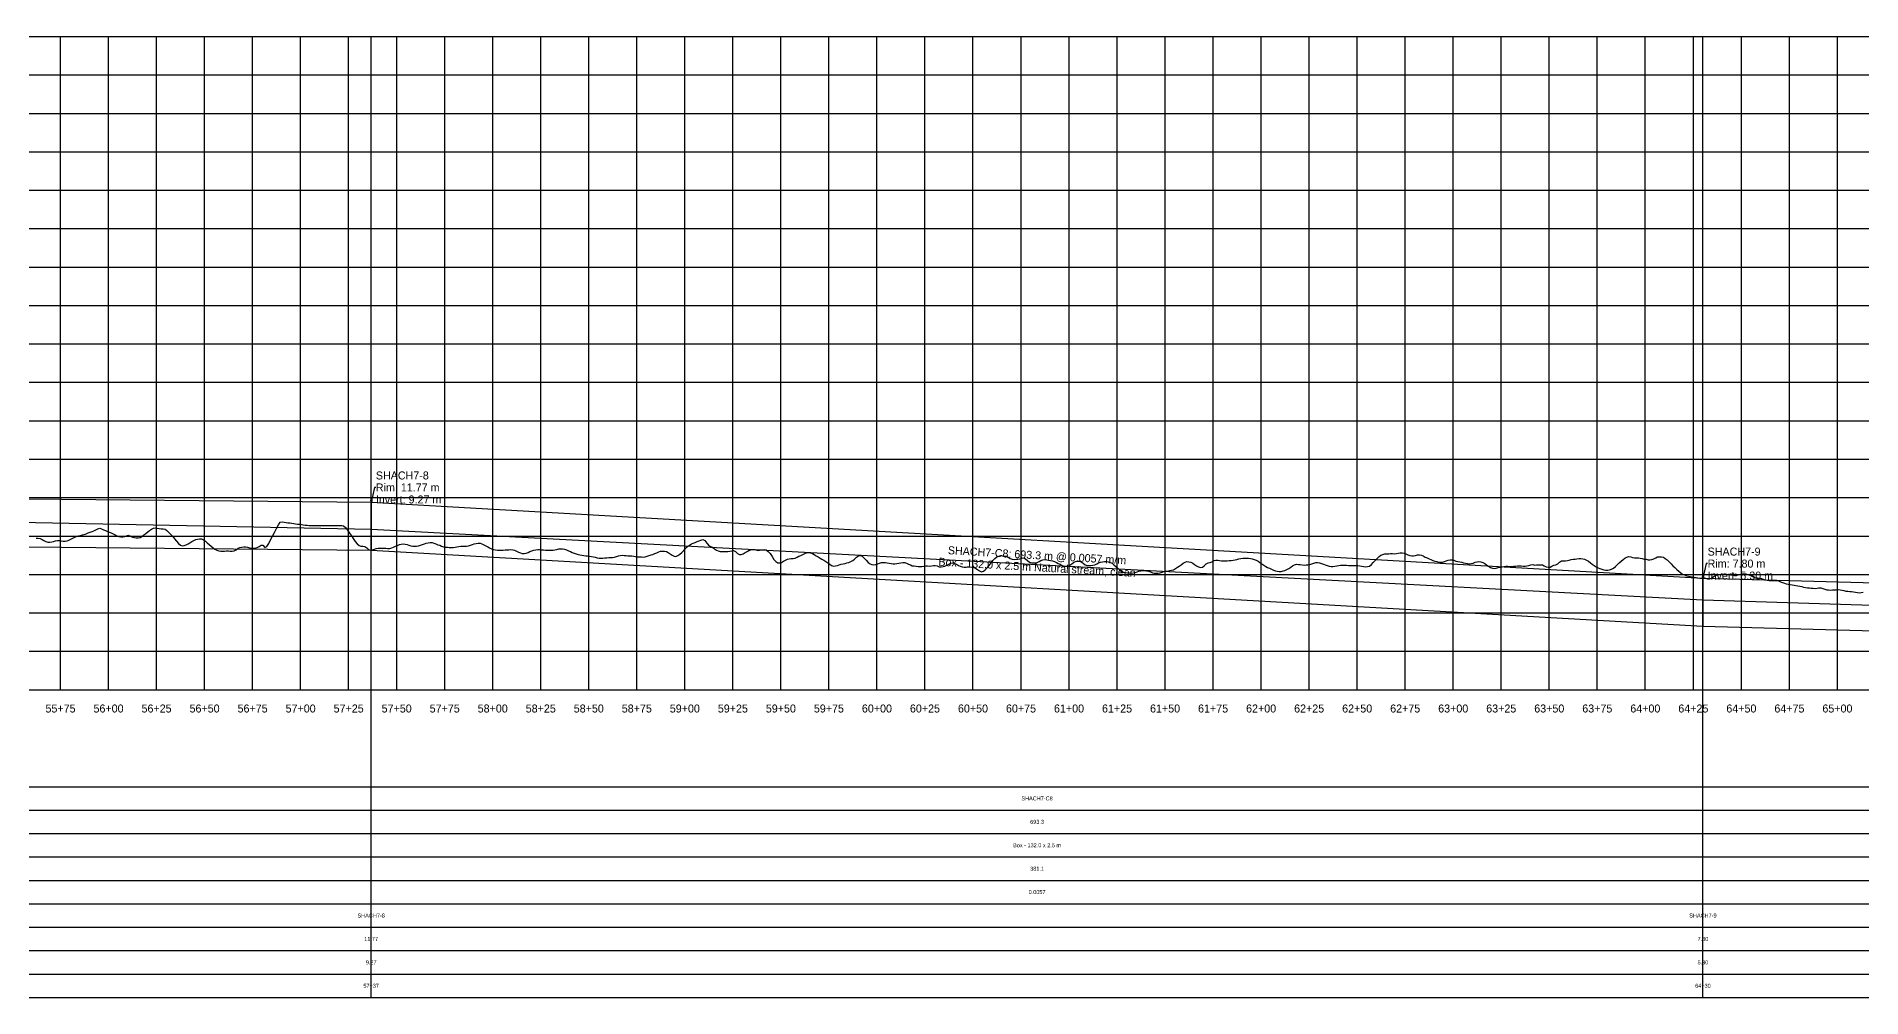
# Model space of a CAD drawing. Extents: x -64 to 7443, y -140 to 366.
# Drawn here: x 5563 to 6513, y -140 to 360 of the extents above; entities that cross this region are included whole.
import ezdxf
from ezdxf.enums import TextEntityAlignment as Align

# ---------------------------------------------------------------- set-up
doc = ezdxf.new("R2010")
doc.units = 0
for name, color, linetype in [('Annotation', 7, 'Continuous'), ('Annotation_Table', 254, 'Continuous'), ('Crown', 7, 'Continuous'), ('Grid', 254, 'Continuous'), ('Grid_Text', 7, 'Continuous'), ('Ground_Elevation', 3, 'Continuous'), ('Hydraulic_Grade', 5, 'Continuous'), ('Invert', 7, 'Continuous'), ('Structure', 7, 'Continuous')]:
    doc.layers.add(name, color=color, linetype=linetype)

msp = doc.modelspace()

# ---------------------------------------------------------------- linework, layer by layer
at = {"layer": 'Annotation', "color": 0}
for points in [[(5739.16, 125.27), (5738.42, 125.27), (5736.72, 117.65)], [(6432.43, 85.64), (6431.69, 85.64), (6429.99, 78.02)]]:
    msp.add_lwpolyline(points, dxfattribs=at)
for points in [[(5736.72, 117.65), (5736.52, 118.63), (5737.31, 118.45)], [(6429.99, 78.02), (6429.79, 79), (6430.58, 78.82)]]:
    msp.add_lwpolyline(points, close=True, dxfattribs=at)
at = {"layer": 'Annotation_Table', "color": 254}
for points in [[(5736.72, -140.21), (5736.72, 360)], [(6429.99, -140.21), (6429.99, 360)], [(-25, -30.48), (7424.95, -30.48)], [(-25, -42.67), (7424.95, -42.67)], [(-25, -54.86), (7424.95, -54.86)], [(-25, -67.06), (7424.95, -67.06)], [(-25, -79.25), (7424.95, -79.25)], [(-25, -91.44), (7424.95, -91.44)], [(-25, -103.63), (7424.95, -103.63)], [(-25, -115.82), (7424.95, -115.82)], [(-25, -128.02), (7424.95, -128.02)], [(-25, -140.21), (7424.95, -140.21)]]:
    msp.add_lwpolyline(points, dxfattribs=at)
at = {"layer": 'Crown', "color": 0}
for points in [[(5037.82, 124.37), (5736.72, 117.65)], [(5736.72, 117.65), (5736.72, 117.65)], [(5736.72, 117.65), (6429.99, 78.02)], [(6429.99, 78.02), (6429.99, 78.02)], [(6429.99, 78.02), (7405.93, 51.61)]]:
    msp.add_lwpolyline(points, dxfattribs=at)
at = {"layer": 'Grid', "color": 254}
for points in [[(-25, 360), (7425, 360)], [(5575, 20), (5575, 360)], [(5600, 20), (5600, 360)], [(5625, 20), (5625, 360)], [(5650, 20), (5650, 360)], [(5675, 20), (5675, 360)], [(5700, 20), (5700, 360)], [(5725, 20), (5725, 360)], [(5750, 20), (5750, 360)], [(5775, 20), (5775, 360)], [(5800, 20), (5800, 360)], [(5825, 20), (5825, 360)], [(5850, 20), (5850, 360)], [(5875, 20), (5875, 360)], [(5900, 20), (5900, 360)], [(5925, 20), (5925, 360)], [(5950, 20), (5950, 360)], [(5975, 20), (5975, 360)], [(6000, 20), (6000, 360)], [(6025, 20), (6025, 360)], [(6050, 20), (6050, 360)], [(6075, 20), (6075, 360)], [(6100, 20), (6100, 360)], [(6125, 20), (6125, 360)], [(6150, 20), (6150, 360)], [(6175, 20), (6175, 360)], [(6200, 20), (6200, 360)], [(6225, 20), (6225, 360)], [(6250, 20), (6250, 360)], [(6275, 20), (6275, 360)], [(6300, 20), (6300, 360)], [(6325, 20), (6325, 360)], [(6350, 20), (6350, 360)], [(6375, 20), (6375, 360)], [(6400, 20), (6400, 360)], [(6425, 20), (6425, 360)], [(6450, 20), (6450, 360)], [(6475, 20), (6475, 360)], [(6500, 20), (6500, 360)], [(-25, 340), (7425, 340)], [(-25, 320), (7425, 320)], [(-25, 300), (7425, 300)], [(-25, 280), (7425, 280)], [(-25, 260), (7425, 260)], [(-25, 240), (7425, 240)], [(-25, 220), (7425, 220)], [(-25, 200), (7425, 200)], [(-25, 180), (7425, 180)], [(-25, 160), (7425, 160)], [(-25, 140), (7425, 140)], [(-25, 120), (7425, 120)], [(-25, 100), (7425, 100)], [(-25, 80), (7425, 80)], [(-25, 60), (7425, 60)], [(-25, 40), (7425, 40)], [(-25, 20), (7425, 20)]]:
    msp.add_lwpolyline(points, dxfattribs=at)
at = {"layer": 'Ground_Elevation', "color": 3}
msp.add_lwpolyline([(5562.4, 98.84), (5563.4, 98.91), (5564.4, 98.65), (5565.4, 98.24), (5566.4, 97.66), (5567.4, 97.16), (5568.4, 96.81), (5569.4, 96.72), (5570.4, 96.9), (5571.4, 97.19), (5572.4, 97.45), (5573.4, 97.6), (5574.4, 97.6), (5575.4, 97.49), (5576.4, 97.37), (5577.4, 97.34), (5578.4, 97.53), (5579.4, 97.85), (5580.4, 98.3), (5581.4, 98.84), (5582.4, 99.33), (5583.4, 99.78), (5584.4, 100.04), (5585.4, 100.29), (5586.4, 100.53), (5587.4, 100.84), (5588.4, 101.21), (5589.4, 101.59), (5590.4, 101.98), (5591.4, 102.35), (5592.4, 102.74), (5593.4, 103.21), (5594.4, 103.8), (5595.4, 104.12), (5596.4, 103.75), (5597.4, 103.28), (5598.4, 102.83), (5599.4, 102.42), (5600.4, 102.03), (5601.4, 101.61), (5602.4, 101.13), (5603.4, 100.62), (5604.4, 100.13), (5605.4, 99.78), (5606.4, 99.61), (5607.4, 99.63), (5608.4, 99.81), (5609.4, 100.14), (5610.4, 100.36), (5611.4, 99.89), (5612.4, 99.46), (5613.4, 99.23), (5614.4, 99.07), (5615.4, 99.07), (5616.4, 99.31), (5617.4, 99.83), (5618.4, 100.55), (5619.4, 101.36), (5620.4, 102.16), (5621.4, 102.89), (5622.4, 103.55), (5623.4, 104.04), (5624.4, 104.24), (5625.4, 104.12), (5626.4, 103.87), (5627.4, 103.77), (5628.4, 103.73), (5629.4, 103.5), (5630.4, 102.81), (5631.4, 101.83), (5632.4, 100.72), (5633.4, 99.67), (5634.4, 98.5), (5635.4, 97.26), (5636.4, 96.09), (5637.4, 95.19), (5638.4, 94.89), (5639.4, 95.02), (5640.4, 95.45), (5641.4, 95.97), (5642.4, 96.52), (5643.4, 97.13), (5644.4, 97.69), (5645.4, 98.13), (5646.4, 98.44), (5647.4, 98.6), (5648.4, 98.46), (5649.4, 97.99), (5650.4, 97.27), (5651.4, 96.4), (5652.4, 95.52), (5653.4, 94.68), (5654.4, 93.89), (5655.4, 93.23), (5656.4, 92.7), (5657.4, 92.33), (5658.4, 92.15), (5659.4, 92.13), (5660.4, 92.18), (5661.4, 92.25), (5662.4, 92.23), (5663.4, 92.17), (5664.4, 92.12), (5665.4, 92.23), (5666.4, 92.86), (5667.4, 93.72), (5668.4, 93.96), (5669.4, 94.16), (5670.4, 94.32), (5671.4, 94.44), (5672.4, 94.18), (5673.4, 93.86), (5674.4, 93.7), (5675.4, 93.59), (5676.4, 93.71), (5677.4, 94.06), (5678.4, 94.62), (5679.4, 95.23), (5680.4, 95.21), (5681.4, 93.99), (5682.4, 94.52), (5683.4, 96.07), (5684.4, 97.94), (5685.4, 99.91), (5686.4, 101.88), (5687.4, 103.88), (5688.4, 105.86), (5689.4, 107.19), (5690.4, 107.33), (5691.4, 107.19), (5692.4, 107.06), (5693.4, 106.92), (5694.4, 106.79), (5695.4, 106.65), (5696.4, 106.51), (5697.4, 106.36), (5698.4, 106.22), (5699.4, 106.08), (5700.4, 105.95), (5701.4, 105.81), (5702.4, 105.67), (5703.4, 105.56), (5704.4, 105.53), (5705.4, 105.53), (5706.4, 105.53), (5707.4, 105.53), (5708.4, 105.53), (5709.4, 105.53), (5710.4, 105.53), (5711.4, 105.53), (5712.4, 105.53), (5713.4, 105.53), (5714.4, 105.53), (5715.4, 105.53), (5716.4, 105.53), (5717.4, 105.53), (5718.4, 105.54), (5719.4, 105.54), (5720.4, 105.54), (5721.4, 105.53), (5722.4, 105.35), (5723.4, 104.4), (5724.4, 102.97), (5725.4, 101.52), (5726.4, 100.06), (5727.4, 98.62), (5728.4, 97.18), (5729.4, 95.99), (5730.4, 95.13), (5731.4, 94.69), (5732.4, 94.67), (5733.4, 94.51), (5734.4, 93.8), (5735.4, 93.04), (5736.4, 92.67), (5737.4, 92.75), (5738.4, 93.13), (5739.4, 93.55), (5740.4, 93.68), (5741.4, 93.68), (5742.4, 93.68), (5743.4, 93.67), (5744.4, 93.61), (5745.4, 93.48), (5746.4, 93.53), (5747.4, 93.83), (5748.4, 94.24), (5749.4, 94.7), (5750.4, 95.12), (5751.4, 95.5), (5752.4, 95.81), (5753.4, 95.91), (5754.4, 95.8), (5755.4, 95.51), (5756.4, 95.17), (5757.4, 94.91), (5758.4, 94.78), (5759.4, 94.73), (5760.4, 94.75), (5761.4, 94.9), (5762.4, 95.2), (5763.4, 95.61), (5764.4, 96.01), (5765.4, 96.29), (5766.4, 96.49), (5767.4, 96.65), (5768.4, 96.55), (5769.4, 96.24), (5770.4, 95.87), (5771.4, 95.49), (5772.4, 95.15), (5773.4, 94.76), (5774.4, 94.43), (5775.4, 94.25), (5776.4, 94.15), (5777.4, 94.09), (5778.4, 94.06), (5779.4, 94.08), (5780.4, 94.18), (5781.4, 94.36), (5782.4, 94.55), (5783.4, 94.66), (5784.4, 94.71), (5785.4, 94.71), (5786.4, 94.74), (5787.4, 94.93), (5788.4, 95.23), (5789.4, 95.57), (5790.4, 95.89), (5791.4, 96.16), (5792.4, 96.34), (5793.4, 96.31), (5794.4, 95.99), (5795.4, 95.47), (5796.4, 94.88), (5797.4, 94.3), (5798.4, 93.78), (5799.4, 93.32), (5800.4, 92.98), (5801.4, 92.78), (5802.4, 92.7), (5803.4, 92.67), (5804.4, 92.67), (5805.4, 92.69), (5806.4, 92.73), (5807.4, 92.79), (5808.4, 92.87), (5809.4, 92.92), (5810.4, 92.86), (5811.4, 92.6), (5812.4, 92.13), (5813.4, 91.61), (5814.4, 91.19), (5815.4, 90.96), (5816.4, 90.91), (5817.4, 91.11), (5818.4, 91.47), (5819.4, 91.87), (5820.4, 92.22), (5821.4, 92.59), (5822.4, 92.88), (5823.4, 92.97), (5824.4, 92.97), (5825.4, 92.83), (5826.4, 92.73), (5827.4, 92.65), (5828.4, 92.58), (5829.4, 92.57), (5830.4, 92.59), (5831.4, 92.64), (5832.4, 92.85), (5833.4, 93.06), (5834.4, 93.27), (5835.4, 93.33), (5836.4, 93.29), (5837.4, 93.2), (5838.4, 92.84), (5839.4, 92.35), (5840.4, 91.86), (5841.4, 91.41), (5842.4, 91.05), (5843.4, 90.67), (5844.4, 90.4), (5845.4, 90.16), (5846.4, 89.95), (5847.4, 89.86), (5848.4, 89.72), (5849.4, 89.62), (5850.4, 89.51), (5851.4, 89.34), (5852.4, 89.13), (5853.4, 88.98), (5854.4, 88.67), (5855.4, 88.46), (5856.4, 88.41), (5857.4, 88.52), (5858.4, 88.66), (5859.4, 88.72), (5860.4, 88.79), (5861.4, 88.79), (5862.4, 88.88), (5863.4, 89), (5864.4, 89.28), (5865.4, 89.63), (5866.4, 89.89), (5867.4, 90), (5868.4, 89.9), (5869.4, 89.77), (5870.4, 89.7), (5871.4, 89.63), (5872.4, 89.62), (5873.4, 89.48), (5874.4, 89.31), (5875.4, 89.2), (5876.4, 89.09), (5877.4, 89.08), (5878.4, 89.07), (5879.4, 89.24), (5880.4, 89.5), (5881.4, 89.79), (5882.4, 90.12), (5883.4, 90.46), (5884.4, 90.86), (5885.4, 91.33), (5886.4, 91.7), (5887.4, 92.03), (5888.4, 92.18), (5889.4, 92.17), (5890.4, 91.97), (5891.4, 91.45), (5892.4, 90.75), (5893.4, 89.98), (5894.4, 89.48), (5895.4, 89.4), (5896.4, 89.84), (5897.4, 90.59), (5898.4, 91.34), (5899.4, 92.44), (5900.4, 93.45), (5901.4, 94.55), (5902.4, 95.25), (5903.4, 95.9), (5904.4, 96.28), (5905.4, 96.7), (5906.4, 97.1), (5907.4, 97.55), (5908.4, 97.91), (5909.4, 98.13), (5910.4, 97.58), (5911.4, 96.24), (5912.4, 95.23), (5913.4, 94.52), (5914.4, 94.11), (5915.4, 93.29), (5916.4, 92.63), (5917.4, 92.21), (5918.4, 92.01), (5919.4, 91.94), (5920.4, 91.94), (5921.4, 91.98), (5922.4, 92.02), (5923.4, 92.1), (5924.4, 92.32), (5925.4, 92.46), (5926.4, 91.9), (5927.4, 90.97), (5928.4, 90.31), (5929.4, 90.39), (5930.4, 90.81), (5931.4, 91.43), (5932.4, 91.97), (5933.4, 92.48), (5934.4, 92.88), (5935.4, 93.01), (5936.4, 92.95), (5937.4, 92.6), (5938.4, 92.54), (5939.4, 92.73), (5940.4, 92.88), (5941.4, 92.96), (5942.4, 92.75), (5943.4, 92.01), (5944.4, 90.93), (5945.4, 89.28), (5946.4, 87.76), (5947.4, 86.7), (5948.4, 86.02), (5949.4, 86.02), (5950.4, 86.25), (5951.4, 86.83), (5952.4, 87.44), (5953.4, 87.9), (5954.4, 88.15), (5955.4, 88.22), (5956.4, 88.31), (5957.4, 88.55), (5958.4, 88.91), (5959.4, 89.43), (5960.4, 89.91), (5961.4, 90.4), (5962.4, 90.85), (5963.4, 91.19), (5964.4, 91.35), (5965.4, 91.27), (5966.4, 90.9), (5967.4, 90.4), (5968.4, 89.75), (5969.4, 89.15), (5970.4, 88.51), (5971.4, 87.88), (5972.4, 87.36), (5973.4, 86.7), (5974.4, 85.99), (5975.4, 85.31), (5976.4, 84.72), (5977.4, 84.38), (5978.4, 84.44), (5979.4, 84.64), (5980.4, 84.97), (5981.4, 85.32), (5982.4, 85.55), (5983.4, 85.73), (5984.4, 86), (5985.4, 86.29), (5986.4, 86.73), (5987.4, 87.27), (5988.4, 87.98), (5989.4, 89), (5990.4, 89.71), (5991.4, 89.88), (5992.4, 89.47), (5993.4, 88.47), (5994.4, 87.35), (5995.4, 86.25), (5996.4, 85.52), (5997.4, 85.13), (5998.4, 85.04), (5999.4, 85.19), (6000.4, 85.58), (6001.4, 85.94), (6002.4, 86.19), (6003.4, 86.26), (6004.4, 86.13), (6005.4, 86), (6006.4, 85.83), (6007.4, 85.61), (6008.4, 85.52), (6009.4, 85.49), (6010.4, 85.69), (6011.4, 85.92), (6012.4, 86.09), (6013.4, 86.16), (6014.4, 86.16), (6015.4, 85.95), (6016.4, 85.4), (6017.4, 84.92), (6018.4, 84.52), (6019.4, 84.42), (6020.4, 84.28), (6021.4, 84.1), (6022.4, 84.09), (6023.4, 84.1), (6024.4, 84.35), (6025.4, 84.49), (6026.4, 84.49), (6027.4, 84.38), (6028.4, 84.44), (6029.4, 84.59), (6030.4, 84.71), (6031.4, 84.42), (6032.4, 84.03), (6033.4, 83.89), (6034.4, 84.07), (6035.4, 84.34), (6036.4, 84.91), (6037.4, 85.42), (6038.4, 85.93), (6039.4, 86.01), (6040.4, 85.77), (6041.4, 85.27), (6042.4, 84.61), (6043.4, 84.3), (6044.4, 83.96), (6045.4, 83.82), (6046.4, 83.85), (6047.4, 83.92), (6048.4, 83.97), (6049.4, 83.83), (6050.4, 83.59), (6051.4, 83.11), (6052.4, 82.54), (6053.4, 81.91), (6054.4, 81.29), (6055.4, 81.62), (6056.4, 82.31), (6057.4, 83.36), (6058.4, 84.67), (6059.4, 86.07), (6060.4, 87.3), (6061.4, 88.33), (6062.4, 89.08), (6063.4, 89.54), (6064.4, 89.78), (6065.4, 89.75), (6066.4, 89.58), (6067.4, 89.47), (6068.4, 89), (6069.4, 88.35), (6070.4, 87.9), (6071.4, 87.84), (6072.4, 87.89), (6073.4, 88.02), (6074.4, 88.19), (6075.4, 88.53), (6076.4, 88.67), (6077.4, 88.16), (6078.4, 87.25), (6079.4, 86.42), (6080.4, 86.06), (6081.4, 86.01), (6082.4, 86.07), (6083.4, 86.22), (6084.4, 86.77), (6085.4, 87.23), (6086.4, 87.57), (6087.4, 87.71), (6088.4, 87.61), (6089.4, 87.39), (6090.4, 87.31), (6091.4, 87.13), (6092.4, 86.69), (6093.4, 86.16), (6094.4, 85.72), (6095.4, 85.27), (6096.4, 84.63), (6097.4, 84.34), (6098.4, 84.24), (6099.4, 84.32), (6100.4, 84.9), (6101.4, 85.5), (6102.4, 86.17), (6103.4, 86.7), (6104.4, 86.83), (6105.4, 86.82), (6106.4, 86.51), (6107.4, 85.79), (6108.4, 85.07), (6109.4, 84.7), (6110.4, 84.62), (6111.4, 84.68), (6112.4, 84.83), (6113.4, 84.95), (6114.4, 85.48), (6115.4, 85.98), (6116.4, 86.35), (6117.4, 86.52), (6118.4, 86.67), (6119.4, 86.72), (6120.4, 86.53), (6121.4, 86.29), (6122.4, 85.78), (6123.4, 84.99), (6124.4, 84.2), (6125.4, 83.27), (6126.4, 82.27), (6127.4, 81.49), (6128.4, 81.18), (6129.4, 81.05), (6130.4, 80.91), (6131.4, 80.77), (6132.4, 80.72), (6133.4, 80.89), (6134.4, 80.93), (6135.4, 81.37), (6136.4, 81.63), (6137.4, 81.93), (6138.4, 82.08), (6139.4, 82.09), (6140.4, 81.87), (6141.4, 81.65), (6142.4, 81.39), (6143.4, 80.83), (6144.4, 80.58), (6145.4, 80.58), (6146.4, 80.73), (6147.4, 80.9), (6148.4, 81.19), (6149.4, 81.51), (6150.4, 81.63), (6151.4, 81.72), (6152.4, 82), (6153.4, 82.24), (6154.4, 82.45), (6155.4, 83.12), (6156.4, 83.75), (6157.4, 84.36), (6158.4, 85.07), (6159.4, 85.78), (6160.4, 86.34), (6161.4, 86.65), (6162.4, 86.62), (6163.4, 86.34), (6164.4, 85.85), (6165.4, 85.21), (6166.4, 84.49), (6167.4, 83.88), (6168.4, 83.61), (6169.4, 83.81), (6170.4, 84.46), (6171.4, 85.46), (6172.4, 86.11), (6173.4, 86.19), (6174.4, 86.59), (6175.4, 87.32), (6176.4, 87.51), (6177.4, 87.41), (6178.4, 87.26), (6179.4, 87.11), (6180.4, 87.04), (6181.4, 87.03), (6182.4, 87.1), (6183.4, 87.2), (6184.4, 87.31), (6185.4, 87.44), (6186.4, 87.6), (6187.4, 87.81), (6188.4, 88.06), (6189.4, 88.27), (6190.4, 88.43), (6191.4, 88.51), (6192.4, 88.47), (6193.4, 88.44), (6194.4, 88.37), (6195.4, 88.18), (6196.4, 87.86), (6197.4, 87.4), (6198.4, 86.83), (6199.4, 86.18), (6200.4, 85.49), (6201.4, 84.81), (6202.4, 84.19), (6203.4, 83.66), (6204.4, 83.18), (6205.4, 82.73), (6206.4, 82.29), (6207.4, 81.91), (6208.4, 81.66), (6209.4, 81.56), (6210.4, 81.6), (6211.4, 81.8), (6212.4, 82.13), (6213.4, 82.57), (6214.4, 83.14), (6215.4, 83.78), (6216.4, 84.41), (6217.4, 84.95), (6218.4, 85.26), (6219.4, 85.24), (6220.4, 85.09), (6221.4, 84.96), (6222.4, 84.91), (6223.4, 84.93), (6224.4, 85.01), (6225.4, 85.17), (6226.4, 85.45), (6227.4, 85.92), (6228.4, 86.22), (6229.4, 86.26), (6230.4, 86.08), (6231.4, 85.76), (6232.4, 85.37), (6233.4, 84.98), (6234.4, 84.6), (6235.4, 84.29), (6236.4, 84.12), (6237.4, 84.13), (6238.4, 84.28), (6239.4, 84.51), (6240.4, 84.72), (6241.4, 84.85), (6242.4, 84.89), (6243.4, 84.85), (6244.4, 84.79), (6245.4, 84.73), (6246.4, 84.69), (6247.4, 84.67), (6248.4, 84.67), (6249.4, 84.67), (6250.4, 84.62), (6251.4, 84.5), (6252.4, 84.35), (6253.4, 84.15), (6254.4, 83.99), (6255.4, 84.05), (6256.4, 84.33), (6257.4, 85.09), (6258.4, 86.19), (6259.4, 87.33), (6260.4, 88.36), (6261.4, 89.25), (6262.4, 89.95), (6263.4, 90.45), (6264.4, 90.64), (6265.4, 90.64), (6266.4, 90.7), (6267.4, 90.82), (6268.4, 90.82), (6269.4, 90.81), (6270.4, 90.84), (6271.4, 91.01), (6272.4, 91.23), (6273.4, 91.22), (6274.4, 91.05), (6275.4, 90.65), (6276.4, 90.22), (6277.4, 89.82), (6278.4, 89.63), (6279.4, 89.64), (6280.4, 89.9), (6281.4, 90.13), (6282.4, 90.18), (6283.4, 89.97), (6284.4, 89.63), (6285.4, 89.07), (6286.4, 88.62), (6287.4, 88.18), (6288.4, 87.76), (6289.4, 87.34), (6290.4, 86.98), (6291.4, 86.66), (6292.4, 86.44), (6293.4, 86.37), (6294.4, 86.46), (6295.4, 86.72), (6296.4, 87.04), (6297.4, 87.41), (6298.4, 87.52), (6299.4, 87.55), (6300.4, 87.37), (6301.4, 86.98), (6302.4, 86.75), (6303.4, 86.49), (6304.4, 86.35), (6305.4, 86.12), (6306.4, 85.84), (6307.4, 85.65), (6308.4, 85.54), (6309.4, 85.74), (6310.4, 85.91), (6311.4, 86.33), (6312.4, 86.55), (6313.4, 86.75), (6314.4, 86.59), (6315.4, 86.21), (6316.4, 85.61), (6317.4, 84.93), (6318.4, 84.29), (6319.4, 83.64), (6320.4, 83.3), (6321.4, 83.11), (6322.4, 83.25), (6323.4, 83.58), (6324.4, 83.8), (6325.4, 83.91), (6326.4, 84.09), (6327.4, 84.22), (6328.4, 84.27), (6329.4, 84.21), (6330.4, 84.21), (6331.4, 84.27), (6332.4, 84.39), (6333.4, 84.48), (6334.4, 84.49), (6335.4, 84.41), (6336.4, 84.33), (6337.4, 84.33), (6338.4, 84.47), (6339.4, 84.73), (6340.4, 85), (6341.4, 85.15), (6342.4, 84.83), (6343.4, 84.92), (6344.4, 85.07), (6345.4, 85.06), (6346.4, 85.07), (6347.4, 84.54), (6348.4, 83.92), (6349.4, 83.77), (6350.4, 83.83), (6351.4, 84.34), (6352.4, 84.82), (6353.4, 84.99), (6354.4, 85.52), (6355.4, 86.45), (6356.4, 87.04), (6357.4, 87), (6358.4, 87.06), (6359.4, 87.24), (6360.4, 87.48), (6361.4, 87.72), (6362.4, 87.9), (6363.4, 88), (6364.4, 88.14), (6365.4, 88.38), (6366.4, 88.24), (6367.4, 88.15), (6368.4, 87.91), (6369.4, 87.45), (6370.4, 86.82), (6371.4, 86.08), (6372.4, 85.32), (6373.4, 84.63), (6374.4, 84.01), (6375.4, 83.48), (6376.4, 83.04), (6377.4, 82.69), (6378.4, 82.38), (6379.4, 82.18), (6380.4, 82.14), (6381.4, 82.31), (6382.4, 82.71), (6383.4, 83.33), (6384.4, 84.13), (6385.4, 85.05), (6386.4, 86), (6387.4, 86.91), (6388.4, 87.74), (6389.4, 88.44), (6390.4, 88.94), (6391.4, 89.29), (6392.4, 89.16), (6393.4, 88.78), (6394.4, 88.65), (6395.4, 88.72), (6396.4, 88.72), (6397.4, 88.52), (6398.4, 88.26), (6399.4, 88), (6400.4, 87.95), (6401.4, 87.68), (6402.4, 87.6), (6403.4, 87.8), (6404.4, 88.14), (6405.4, 88.66), (6406.4, 89.12), (6407.4, 89.2), (6408.4, 89.16), (6409.4, 88.93), (6410.4, 88.27), (6411.4, 87.52), (6412.4, 86.59), (6413.4, 85.57), (6414.4, 84.56), (6415.4, 83.55), (6416.4, 82.56), (6417.4, 81.65), (6418.4, 80.87), (6419.4, 80.22), (6420.4, 79.71), (6421.4, 79.32), (6422.4, 79.04), (6423.4, 78.86), (6424.4, 78.71), (6425.4, 78.54), (6426.4, 78.35), (6427.4, 78.17), (6428.4, 78.04), (6429.4, 78.01), (6430.4, 78.02), (6431.4, 78.02), (6432.4, 77.74), (6433.4, 77.72), (6434.4, 78.11), (6435.4, 78.67), (6436.4, 79.26), (6437.4, 79.74), (6438.4, 80.05), (6439.4, 80.21), (6440.4, 80.23), (6441.4, 80.2), (6442.4, 80.12), (6443.4, 80.01), (6444.4, 79.78), (6445.4, 79.62), (6446.4, 79.49), (6447.4, 79.49), (6448.4, 79.72), (6449.4, 79.97), (6450.4, 80.31), (6451.4, 80.34), (6452.4, 80.23), (6453.4, 79.92), (6454.4, 79.59), (6455.4, 79.07), (6456.4, 78.57), (6457.4, 78.26), (6458.4, 78.17), (6459.4, 78.05), (6460.4, 77.91), (6461.4, 77.51), (6462.4, 77.18), (6463.4, 76.94), (6464.4, 76.84), (6465.4, 76.83), (6466.4, 76.89), (6467.4, 76.91), (6468.4, 76.89), (6469.4, 76.62), (6470.4, 76.21), (6471.4, 75.78), (6472.4, 75.39), (6473.4, 75.13), (6474.4, 74.92), (6475.4, 74.76), (6476.4, 74.59), (6477.4, 74.41), (6478.4, 74.22), (6479.4, 74.09), (6480.4, 73.92), (6481.4, 73.73), (6482.4, 73.45), (6483.4, 73.24), (6484.4, 73.08), (6485.4, 72.97), (6486.4, 72.88), (6487.4, 72.8), (6488.4, 72.76), (6489.4, 72.86), (6490.4, 72.98), (6491.4, 72.95), (6492.4, 72.73), (6493.4, 72.38), (6494.4, 72.05), (6495.4, 71.9), (6496.4, 71.88), (6497.4, 71.95), (6498.4, 72.03), (6499.4, 72.07), (6500.4, 72.11), (6501.4, 72.05), (6502.4, 71.88), (6503.4, 71.6), (6504.4, 71.36), (6505.4, 71.26), (6506.4, 71.17), (6507.4, 71.11), (6508.4, 70.94), (6509.4, 70.7), (6510.4, 70.55), (6511.4, 70.5), (6512.4, 70.6), (6513.4, 70.85)], dxfattribs=at)
at = {"layer": 'Hydraulic_Grade', "color": 5}
for points in [[(5037.82, 117.37), (5736.72, 103.57)], [(5736.72, 103.57), (5736.72, 103.57)], [(5736.72, 103.57), (6429.99, 66.71)], [(6429.99, 66.71), (6429.99, 66.71)], [(6429.99, 66.71), (7405.93, 36.08)]]:
    msp.add_lwpolyline(points, dxfattribs=at)
at = {"layer": 'Invert', "color": 0}
for points in [[(5037.82, 99.37), (5736.72, 92.65)], [(5736.72, 92.65), (5736.72, 92.65)], [(5736.72, 92.65), (6429.99, 53.02)], [(6429.99, 53.02), (6429.99, 53.02)], [(6429.99, 53.02), (7405.93, 26.61)]]:
    msp.add_lwpolyline(points, dxfattribs=at)
at = {"layer": 'Structure', "color": 0}
for points in [[(5736.72, 117.65), (5736.72, 92.65)], [(5736.72, 117.65), (5736.72, 92.65)], [(6429.99, 78.02), (6429.99, 53.02)], [(6429.99, 78.02), (6429.99, 53.02)]]:
    msp.add_lwpolyline(points, dxfattribs=at)

# ---------------------------------------------------------------- texts
at = {"layer": 'Annotation', "color": 0}
for s, height, p in [('SHACH7-8', 4.167, (5739.16, 131.52)), ('Rim: 11.77 m', 4.1667, (5739.16, 125.27)), ('Invert: 9.27 m', 4.1667, (5739.16, 119.02)), ('SHACH7-9', 4.167, (6432.43, 91.89)), ('Rim: 7.80 m', 4.1667, (6432.43, 85.64)), ('Invert: 5.30 m', 4.1667, (6432.43, 79.39))]:
    msp.add_text(s, height=height, dxfattribs=at).set_placement(p, align=Align.MIDDLE_LEFT)
for s, p in [('Box - 132.0 x 2.5 m Natural stream, clean', (6083.36, 83.73)), ('SHACH7-C8: 693.3 m @ 0.0057 m/m', (6083.36, 89.98))]:
    msp.add_text(s, height=4.1667, rotation=356.7283, dxfattribs=at).set_placement(p, align=Align.MIDDLE_CENTER)
at = {"layer": 'Annotation_Table', "color": 0}
for s, height, p in [('SHACH7-C8', 2.083, (6083.36, -36.58)), ('693.3', 2.083, (6083.36, -48.77)), ('Box - 132.0 x 2.5 m', 2.0833, (6083.36, -60.96)), ('381.1', 2.083, (6083.36, -73.15)), ('0.0057', 2.083, (6083.36, -85.34)), ('SHACH7-8', 2.083, (5736.72, -97.54)), ('SHACH7-9', 2.083, (6429.99, -97.54)), ('11.77', 2.083, (5736.72, -109.73)), ('7.80', 2.083, (6429.99, -109.73)), ('9.27', 2.083, (5736.72, -121.92)), ('5.30', 2.083, (6429.99, -121.92)), ('57+37', 2.083, (5736.72, -134.11)), ('64+30', 2.083, (6429.99, -134.11))]:
    msp.add_text(s, height=height, dxfattribs=at).set_placement(p, align=Align.MIDDLE_CENTER)
at = {"layer": 'Grid_Text', "color": 0}
for s, p in [('55+75', (5575, 12.3)), ('56+00', (5600, 12.3)), ('56+25', (5625, 12.3)), ('56+50', (5650, 12.3)), ('56+75', (5675, 12.3)), ('57+00', (5700, 12.3)), ('57+25', (5725, 12.3)), ('57+50', (5750, 12.3)), ('57+75', (5775, 12.3)), ('58+00', (5800, 12.3)), ('58+25', (5825, 12.3)), ('58+50', (5850, 12.3)), ('58+75', (5875, 12.3)), ('59+00', (5900, 12.3)), ('59+25', (5925, 12.3)), ('59+50', (5950, 12.3)), ('59+75', (5975, 12.3)), ('60+00', (6000, 12.3)), ('60+25', (6025, 12.3)), ('60+50', (6050, 12.3)), ('60+75', (6075, 12.3)), ('61+00', (6100, 12.3)), ('61+25', (6125, 12.3)), ('61+50', (6150, 12.3)), ('61+75', (6175, 12.3)), ('62+00', (6200, 12.3)), ('62+25', (6225, 12.3)), ('62+50', (6250, 12.3)), ('62+75', (6275, 12.3)), ('63+00', (6300, 12.3)), ('63+25', (6325, 12.3)), ('63+50', (6350, 12.3)), ('63+75', (6375, 12.3)), ('64+00', (6400, 12.3)), ('64+25', (6425, 12.3)), ('64+50', (6450, 12.3)), ('64+75', (6475, 12.3)), ('65+00', (6500, 12.3))]:
    msp.add_text(s, height=4.167, dxfattribs=at).set_placement(p, align=Align.TOP_CENTER)

doc.saveas('drawing.dxf')
